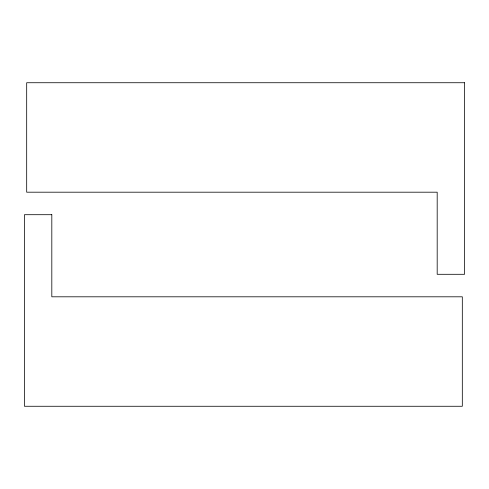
<?xml version="1.0" encoding="UTF-8"?>
<svg xmlns="http://www.w3.org/2000/svg" width="489" height="489" viewBox="0 0 489 489"><rect width="100%" height="100%" fill="white"/><g stroke="black" fill="none" stroke-linecap="round" stroke-linejoin="round"><path stroke-width="0.73" d="M464.55 82.733L26.687 82.733L26.687 192.195L437.184 192.195L437.184 274.298L464.55 274.298L464.55 82.733M51.816 214.702L24.45 214.702L24.45 406.267L462.313 406.267L462.313 296.805L51.816 296.805L51.816 214.702"/></g></svg>
